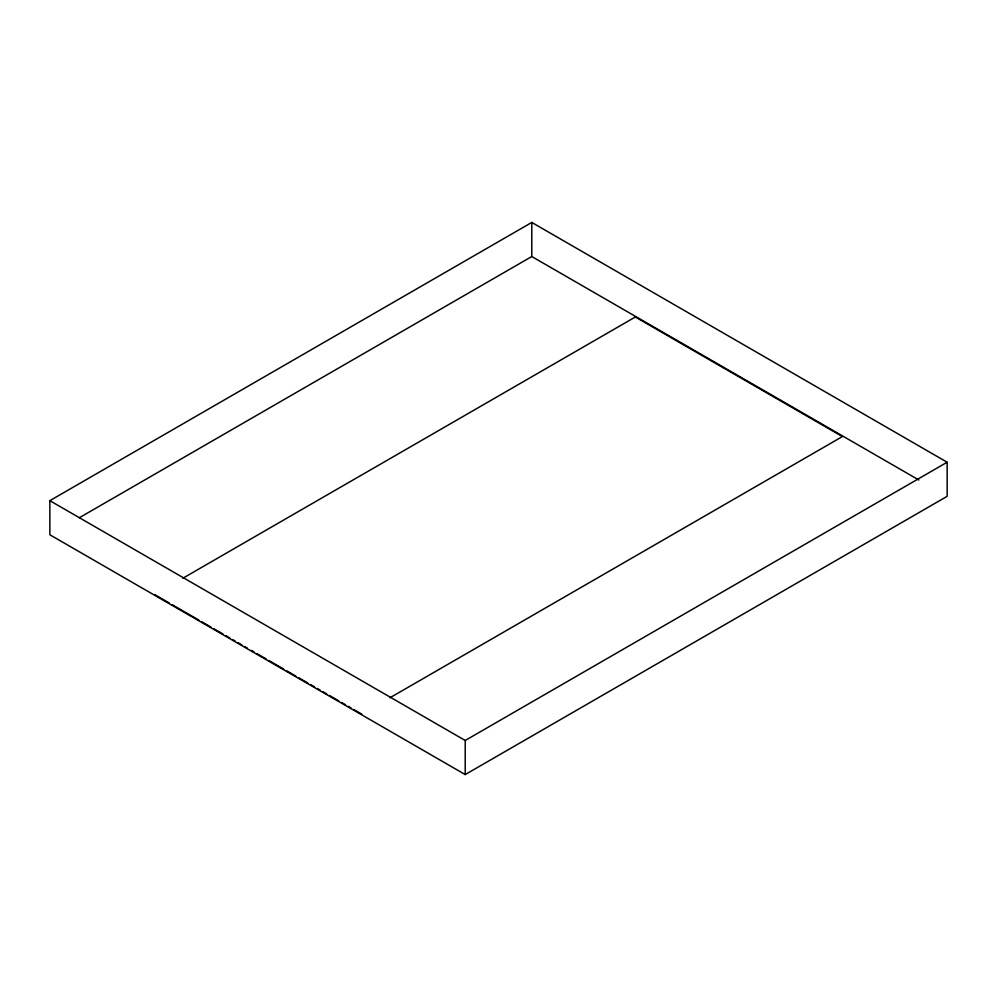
<?xml version="1.0" encoding="UTF-8"?>
<svg xmlns="http://www.w3.org/2000/svg" width="997" height="997" viewBox="0 0 997 997"><rect width="100%" height="100%" fill="white"/><g stroke="black" fill="none" stroke-linecap="round" stroke-linejoin="round"><path stroke-width="1.5" d="M49.85 500.668L531.787 222.431L947.15 462.234L947.15 496.332L465.213 774.569L49.85 534.766L49.85 500.668L465.213 740.472L947.15 462.234M79.461 517.667L531.787 256.528L918.835 479.981M182.887 578.223L635.326 317.009L842.39 436.561L389.952 697.763M154.61 594.548L169.403 603.085M172.082 604.631L198.976 620.159M201.668 621.717L211.077 627.15M213.769 628.696L223.178 634.129M225.87 635.687L229.908 638.018M232.6 639.563L235.28 641.121M237.971 642.679L242.009 644.997M244.701 646.554L247.381 648.112M251.418 650.443L254.11 651.988M256.802 653.546L266.211 658.98M268.903 660.525L283.696 669.074M286.376 670.62L295.797 676.053M298.477 677.611L307.899 683.045M310.578 684.59L314.616 686.921M317.308 688.478L320 690.024M322.679 691.582L326.717 693.912M329.409 695.457L338.818 700.891M341.51 702.449L345.548 704.779M348.227 706.337L350.919 707.882M353.611 709.44L361.674 714.089M531.787 222.431L531.787 256.528M465.213 740.472L465.213 774.569"/></g></svg>
